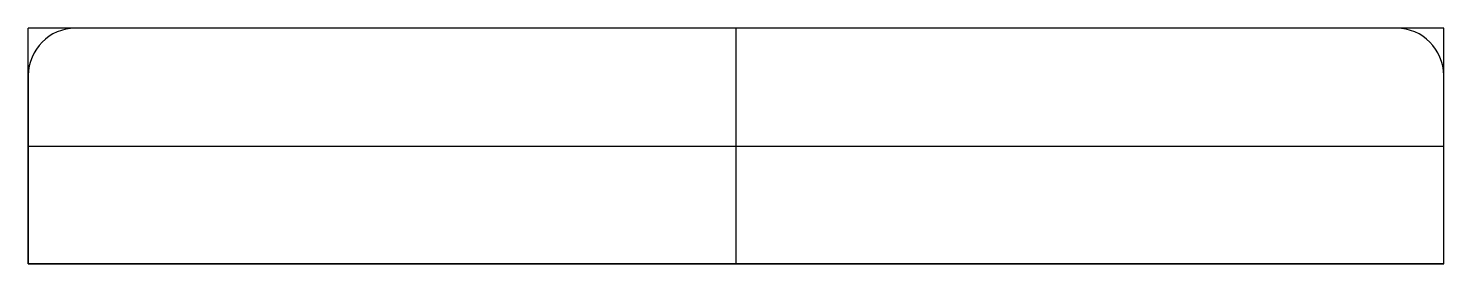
# Model space of a CAD drawing. Extents: x -60 to 60, y -10 to 10.
import ezdxf

# ---------------------------------------------------------------- set-up
doc = ezdxf.new("R2010")
doc.units = 0
doc.layers.get('0').update_dxf_attribs({"linetype": 'CONTINUOUS'})

msp = doc.modelspace()

# ---------------------------------------------------------------- linework, layer by layer
at = {"linetype": 'CONTINUOUS'}
for p, q in [((60, 10), (-60, 10)), ((-60, -10), (-60, 10)), ((56, 10), (-56, 10)), ((0, -10), (0, 10)), ((60, -10), (60, 10)), ((-60, 6), (-60, -10)), ((60, -10), (60, 6)), ((-60, 0), (60, 0)), ((60, -10), (-60, -10)), ((-60, -10), (60, -10))]:
    msp.add_line(p, q, dxfattribs=at)
for centre, start, end in [((-56, 6), 90, 180), ((56, 6), 0, 90)]:
    msp.add_arc(centre, 4, start, end, dxfattribs=at)

doc.saveas('drawing.dxf')
